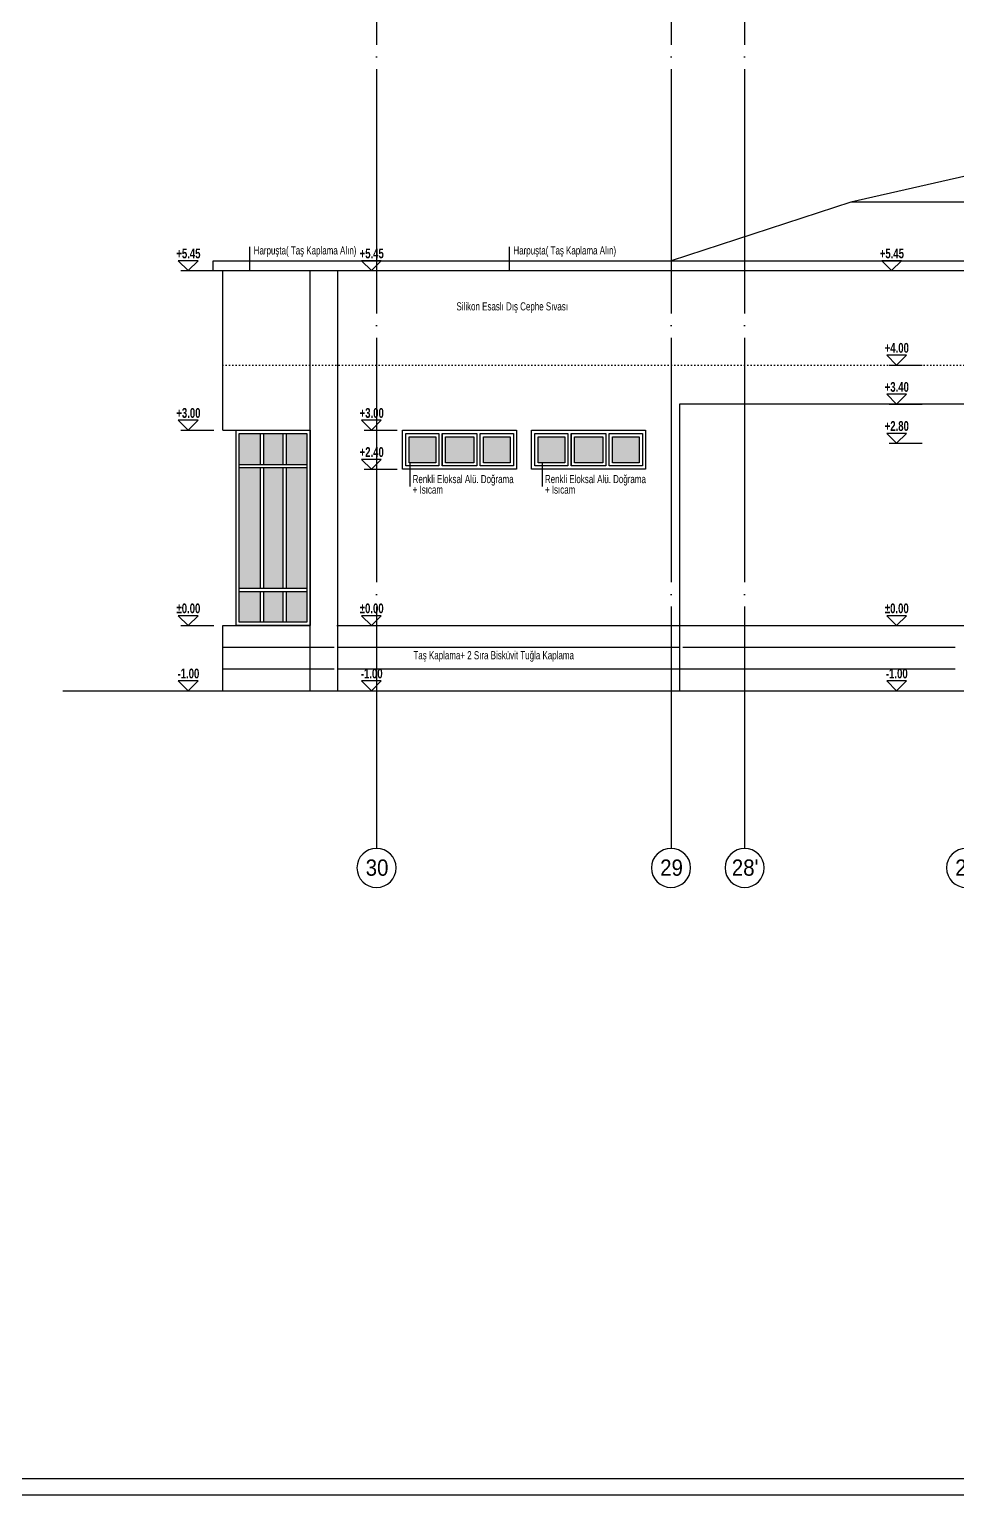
# Model space of a CAD drawing. Extents: x 460786 to 545292, y 30998 to 41694.
# Drawn here: x 518922 to 520345, y 37194 to 39444 of the extents above; entities that cross this region are included whole.
import ezdxf
from ezdxf.enums import TextEntityAlignment as Align

# ---------------------------------------------------------------- set-up
doc = ezdxf.new("R2010")
doc.units = 0
doc.header["$LTSCALE"] = 50
doc.header["$MEASUREMENT"] = 0
doc.linetypes.add('DASHDOT', pattern=[5.5, 5, -0.25, 0, -0.25])
doc.linetypes.add('DASHED', pattern=[0.1, 0, -0.1])
doc.layers.get('0').update_dxf_attribs({"linetype": 'CONTINUOUS'})
for name, color, linetype in [('A-Aks Balonu', 2, 'CONTINUOUS'), ('A-Aks Dikey', 12, 'DASHDOT'), ('A-Betonarme', 6, 'CONTINUOUS'), ('A-Cam', 160, 'CONTINUOUS'), ('A-Dash', 9, 'DASHED'), ('A-Duvar', 7, 'CONTINUOUS'), ('A-Gör 2', 40, 'CONTINUOUS'), ('A-Gör 3', 25, 'CONTINUOUS'), ('A-Gör 4', 75, 'CONTINUOUS'), ('A-Kot', 3, 'CONTINUOUS'), ('A-Lejant', 23, 'CONTINUOUS'), ('A-Solid', 254, 'CONTINUOUS'), ('A-Yazı 1', 200, 'CONTINUOUS'), ('A-Yazı 2', 205, 'CONTINUOUS')]:
    doc.layers.add(name, color=color, linetype=linetype)
doc.styles.add('blkan', font='arial.ttf', dxfattribs={"width": 0.9, "height": 12.5})
doc.styles.get("Standard").update_dxf_attribs({"font": 'arial.ttf', "width": 0.9})
doc.styles.add('YAZI', font='arialbd.ttf', dxfattribs={"width": 0.9, "height": 150})

# ---------------------------------------------------------------- blocks, each defined once
blk = doc.blocks.new('aks')
blk.add_circle((-0.8, 38.6), 60)
at = {"width": 0.9}
blk.add_attdef('AKSNO', text='', height=50, dxfattribs=at).set_placement((-0.8, 38.6), align=Align.MIDDLE_CENTER)
blk = doc.blocks.new('kot-k')
for p, q in [((9.4, 0), (-32.7, 0)), ((-12.6, 12.6), (12.6, 12.6)), ((0, 0), (-12.6, 12.6)), ((0, 0), (12.6, 12.6))]:
    blk.add_line(p, q)
at = {"style": 'YAZI', "width": 0.7}
blk.add_attdef('KOT', text='', height=12.5, dxfattribs=at).set_placement((0, 22), align=Align.MIDDLE_CENTER)

msp = doc.modelspace()

# ---------------------------------------------------------------- hatches: boundary and pattern name
at = {"layer": 'A-Solid'}
h = msp.add_hatch(color=256, dxfattribs=at)
h.dxf.hatch_style = 1
h.paths.add_polyline_path([(519276.14, 38823.33), (519244.01, 38823.33), (519244.01, 38775.83), (519276.14, 38775.83)])
h.paths.add_polyline_path([(519310.76, 38823.33), (519281.14, 38823.33), (519281.14, 38775.83), (519310.76, 38775.83)])
h.paths.add_polyline_path([(519315.76, 38775.83), (519347.89, 38775.83), (519347.89, 38823.33), (519315.76, 38823.33)])
h.paths.add_polyline_path([(519315.76, 38585.83), (519347.89, 38585.83), (519347.89, 38770.83), (519315.76, 38770.83)])
h.paths.add_polyline_path([(519310.76, 38770.83), (519281.14, 38770.83), (519281.14, 38585.83), (519310.76, 38585.83)])
h.paths.add_polyline_path([(519276.14, 38770.83), (519244.01, 38770.83), (519244.01, 38585.83), (519276.14, 38585.83)])
h.paths.add_polyline_path([(519276.14, 38580.83), (519244.01, 38580.83), (519244.01, 38533.33), (519276.14, 38533.33)])
h.paths.add_polyline_path([(519310.76, 38580.83), (519281.14, 38580.83), (519281.14, 38533.33), (519310.76, 38533.33)])
h.paths.add_polyline_path([(519347.89, 38580.83), (519315.76, 38580.83), (519315.76, 38533.33), (519347.89, 38533.33)])
h = msp.add_hatch(color=256, dxfattribs=at)
h.dxf.hatch_style = 1
h.paths.add_polyline_path([(519504.72, 38778.33), (519545.56, 38778.33), (519545.56, 38818.33), (519504.72, 38818.33)])
h.paths.add_polyline_path([(519560.56, 38778.33), (519603.89, 38778.33), (519603.89, 38818.33), (519560.56, 38818.33)])
h.paths.add_polyline_path([(519618.89, 38778.33), (519659.72, 38778.33), (519659.72, 38818.33), (519618.89, 38818.33)])
h = msp.add_hatch(color=256, dxfattribs=at)
h.dxf.hatch_style = 1
h.paths.add_polyline_path([(519702.72, 38778.33), (519743.56, 38778.33), (519743.56, 38818.33), (519702.72, 38818.33)])
h.paths.add_polyline_path([(519758.56, 38778.33), (519801.89, 38778.33), (519801.89, 38818.33), (519758.56, 38818.33)])
h.paths.add_polyline_path([(519816.89, 38778.33), (519857.72, 38778.33), (519857.72, 38818.33), (519816.89, 38818.33)])

# ---------------------------------------------------------------- linework, layer by layer
at = {"layer": 'A-Aks Dikey', "ltscale": 1.5}
for p, q in [((519454.72, 40620.39), (519454.72, 38186.23)), ((519906.72, 40620.39), (519906.72, 38186.23)), ((520019.72, 40620.39), (520019.72, 38186.23))]:
    msp.add_line(p, q, dxfattribs=at)
at = {"layer": 'A-Betonarme'}
msp.add_line((518973.28, 38428.33), (528378.76, 38428.33), dxfattribs=at)
at = {"layer": 'A-Cam'}
for p, q in [((519239.01, 38528.33), (519239.01, 38828.33)), ((519276.14, 38823.33), (519276.14, 38775.83)), ((519281.14, 38823.33), (519281.14, 38775.83)), ((519310.76, 38823.33), (519310.76, 38775.83)), ((519315.76, 38823.33), (519315.76, 38775.83)), ((519244.01, 38775.83), (519347.89, 38775.83)), ((519244.01, 38770.83), (519347.89, 38770.83)), ((519276.14, 38770.83), (519276.14, 38585.83)), ((519281.14, 38770.83), (519281.14, 38585.83)), ((519310.76, 38770.83), (519310.76, 38585.83)), ((519315.76, 38770.83), (519315.76, 38585.83)), ((519244.01, 38585.83), (519347.89, 38585.83)), ((519244.01, 38580.83), (519347.89, 38580.83)), ((519276.14, 38580.83), (519276.14, 38533.33)), ((519281.14, 38580.83), (519281.14, 38533.33)), ((519310.76, 38580.83), (519310.76, 38533.33)), ((519315.76, 38580.83), (519315.76, 38533.33))]:
    msp.add_line(p, q, dxfattribs=at)
for points in [[(519239.01, 38828.33), (519352.89, 38828.33), (519352.89, 38528.33), (519239.01, 38528.33)], [(519244.01, 38823.33), (519347.89, 38823.33), (519347.89, 38533.33), (519244.01, 38533.33)], [(519555.56, 38823.33), (519608.89, 38823.33), (519608.89, 38773.33), (519555.56, 38773.33)], [(519753.56, 38823.33), (519806.89, 38823.33), (519806.89, 38773.33), (519753.56, 38773.33)]]:
    msp.add_lwpolyline(points, close=True, dxfattribs=at)
for points in [[(519550.56, 38773.33), (519499.72, 38773.33), (519499.72, 38823.33), (519550.56, 38823.33), (519550.56, 38773.33)], [(519555.56, 38823.33), (519608.89, 38823.33)], [(519613.89, 38823.33), (519664.72, 38823.33), (519664.72, 38773.33), (519613.89, 38773.33), (519613.89, 38823.33)], [(519748.56, 38773.33), (519697.72, 38773.33), (519697.72, 38823.33), (519748.56, 38823.33), (519748.56, 38773.33)], [(519753.56, 38823.33), (519806.89, 38823.33)], [(519811.89, 38823.33), (519862.72, 38823.33), (519862.72, 38773.33), (519811.89, 38773.33), (519811.89, 38823.33)]]:
    msp.add_lwpolyline(points, dxfattribs=at)
at = {"layer": 'A-Dash'}
for p, q in [((519219, 38928.33), (528193.04, 38928.33)), ((519394.72, 38528.33), (519919.72, 38528.33)), ((519924.72, 38528.33), (528193.04, 38528.33))]:
    msp.add_line(p, q, dxfattribs=at)
at = {"layer": 'A-Duvar'}
for p, q in [((519555.56, 38823.33), (519555.56, 38773.33)), ((519753.56, 38823.33), (519753.56, 38773.33))]:
    msp.add_line(p, q, dxfattribs=at)
for points in [[(519608.89, 38773.33), (519555.56, 38773.33)], [(519806.89, 38773.33), (519753.56, 38773.33)]]:
    msp.add_lwpolyline(points, dxfattribs=at)
at = {"layer": 'A-Gör 2'}
msp.add_line((519394.72, 39073.33), (519394.72, 38428.33), dxfattribs=at)
for points in [[(519494.72, 38828.33), (519669.72, 38828.33), (519669.72, 38768.33), (519494.72, 38768.33)], [(519494.72, 38828.33), (519669.72, 38828.33), (519669.72, 38768.33), (519494.72, 38768.33)], [(519692.72, 38828.33), (519867.72, 38828.33), (519867.72, 38768.33), (519692.72, 38768.33)], [(519692.72, 38828.33), (519867.72, 38828.33), (519867.72, 38768.33), (519692.72, 38768.33)]]:
    msp.add_lwpolyline(points, close=True, dxfattribs=at)
at = {"layer": 'A-Gör 3'}
for p, q in [((519204, 39088.33), (522124.72, 39088.33)), ((519204, 39073.33), (519204, 39088.33)), ((519204, 39073.33), (522124.72, 39073.33)), ((519219, 38828.33), (519219, 39073.33)), ((519352.89, 38428.33), (519352.89, 39073.33)), ((519919.72, 38868.33), (519919.72, 38428.33)), ((522144.72, 38868.33), (519919.72, 38868.33)), ((519219, 38828.33), (519352.89, 38828.33)), ((519608.89, 38823.33), (519608.89, 38773.33)), ((519806.89, 38823.33), (519806.89, 38773.33)), ((519219, 38428.33), (519219, 38528.33)), ((519219, 38528.33), (519352.89, 38528.33)), ((519394.72, 38528.33), (521569.72, 38528.33)), ((519219, 38495), (519389.72, 38495)), ((519394.72, 38495), (519919.72, 38495)), ((519924.72, 38495), (520342.72, 38495)), ((519219, 38461.67), (519389.72, 38461.67)), ((519394.72, 38461.67), (520342.72, 38461.67))]:
    msp.add_line(p, q, dxfattribs=at)
for points in [[(519545.56, 38778.33), (519504.72, 38778.33), (519504.72, 38818.33), (519545.56, 38818.33)], [(519560.56, 38818.33), (519603.89, 38818.33), (519603.89, 38778.33), (519560.56, 38778.33)], [(519618.89, 38818.33), (519659.72, 38818.33), (519659.72, 38778.33), (519618.89, 38778.33)], [(519743.56, 38778.33), (519702.72, 38778.33), (519702.72, 38818.33), (519743.56, 38818.33)], [(519758.56, 38818.33), (519801.89, 38818.33), (519801.89, 38778.33), (519758.56, 38778.33)], [(519816.89, 38818.33), (519857.72, 38818.33), (519857.72, 38778.33), (519816.89, 38778.33)]]:
    msp.add_lwpolyline(points, close=True, dxfattribs=at)
at = {"layer": 'A-Gör 4'}
for p, q in [((520686.23, 39293.33), (520182.81, 39178.33)), ((520182.81, 39178.33), (519906.72, 39088.33)), ((522225.41, 39178.33), (520182.81, 39178.33))]:
    msp.add_line(p, q, dxfattribs=at)
at = {"layer": 'A-Lejant'}
msp.add_lwpolyline([(460786.15, 41693.81), (460786.15, 37193.81), (545291.84, 37193.81), (545291.84, 41693.81), (460786.15, 41693.81)], dxfattribs=at)
msp.add_lwpolyline([(460811.15, 41668.81), (460811.15, 37218.81), (545266.84, 37218.81), (545266.84, 41668.81)], close=True, dxfattribs=at)
at = {"layer": 'A-Yazı 2'}
for p, q in [((519259.71, 39109.84), (519259.71, 39073.96)), ((519658.34, 39109.84), (519658.34, 39073.96)), ((519506.22, 38741.7), (519506.22, 38777.58)), ((519709.3, 38741.7), (519709.3, 38777.58))]:
    msp.add_line(p, q, dxfattribs=at)

# ---------------------------------------------------------------- block references
at = {"layer": 'A-Aks Balonu'}
ref = msp.add_blockref('aks', (519454.31, 38136.91), dxfattribs=dict(at, xscale=-0.5, yscale=0.5, zscale=0.5))
ref.add_attrib('AKSNO', '30', dxfattribs={"layer": '0', "height": 25, "width": 0.9}).set_placement((519455.53, 38156.65), align=Align.MIDDLE_CENTER)
ref = msp.add_blockref('aks', (519906.31, 38136.91), dxfattribs=dict(at, xscale=-0.5, yscale=0.5, zscale=0.5))
ref.add_attrib('AKSNO', '29', dxfattribs={"layer": '0', "height": 25, "width": 0.9}).set_placement((519907.53, 38156.65), align=Align.MIDDLE_CENTER)
ref = msp.add_blockref('aks', (520019.31, 38136.91), dxfattribs=dict(at, xscale=-0.5, yscale=0.5, zscale=0.5))
ref.add_attrib('AKSNO', "28'", dxfattribs={"layer": '0', "height": 25, "width": 0.9}).set_placement((520020.53, 38156.65), align=Align.MIDDLE_CENTER)
ref = msp.add_blockref('aks', (520359.31, 38136.91), dxfattribs=dict(at, xscale=-0.5, yscale=0.5, zscale=0.5))
ref.add_attrib('AKSNO', '28', dxfattribs={"layer": '0', "height": 25, "width": 0.9}).set_placement((520360.53, 38156.65), align=Align.MIDDLE_CENTER)
at = {"layer": 'A-Kot'}
ref = msp.add_blockref('kot-k', (519165.58, 39073.33), dxfattribs=dict(at, xscale=-1.200000000186265, yscale=1.200000000186265, zscale=1.200000000186265))
ref.add_attrib('KOT', '+5.45', dxfattribs={"layer": '0', "height": 15, "style": 'YAZI', "width": 0.7}).set_placement((519165.96, 39099.73), align=Align.MIDDLE_CENTER)
ref = msp.add_blockref('kot-k', (519446.96, 39073.33), dxfattribs=dict(at, xscale=-1.200000000186265, yscale=1.200000000186265, zscale=1.200000000186265))
ref.add_attrib('KOT', '+5.45', dxfattribs={"layer": '0', "height": 15, "style": 'YAZI', "width": 0.7}).set_placement((519447.34, 39099.73), align=Align.MIDDLE_CENTER)
ref = msp.add_blockref('kot-k', (520245.36, 39073.33), dxfattribs=dict(at, xscale=-1.200000000186265, yscale=1.200000000186265, zscale=1.200000000186265))
ref.add_attrib('KOT', '+5.45', dxfattribs={"layer": '0', "height": 15, "style": 'YAZI', "width": 0.7}).set_placement((520245.74, 39099.73), align=Align.MIDDLE_CENTER)
ref = msp.add_blockref('kot-k', (520252.92, 38928.33), dxfattribs=dict(at, xscale=-1.200000000186265, yscale=1.200000000186265, zscale=1.200000000186265))
ref.add_attrib('KOT', '+4.00', dxfattribs={"layer": '0', "height": 15, "style": 'YAZI', "width": 0.7}).set_placement((520253.3, 38954.73), align=Align.MIDDLE_CENTER)
ref = msp.add_blockref('kot-k', (520252.92, 38868.33), dxfattribs=dict(at, xscale=-1.200000000186265, yscale=1.200000000186265, zscale=1.200000000186265))
ref.add_attrib('KOT', '+3.40', dxfattribs={"layer": '0', "height": 15, "style": 'YAZI', "width": 0.7}).set_placement((520253.3, 38894.73), align=Align.MIDDLE_CENTER)
ref = msp.add_blockref('kot-k', (519165.58, 38828.33), dxfattribs=dict(at, xscale=-1.200000000186265, yscale=1.200000000186265, zscale=1.200000000186265))
ref.add_attrib('KOT', '+3.00', dxfattribs={"layer": '0', "height": 15, "style": 'YAZI', "width": 0.7}).set_placement((519165.96, 38854.73), align=Align.MIDDLE_CENTER)
ref = msp.add_blockref('kot-k', (519446.96, 38828.33), dxfattribs=dict(at, xscale=-1.200000000186265, yscale=1.200000000186265, zscale=1.200000000186265))
ref.add_attrib('KOT', '+3.00', dxfattribs={"layer": '0', "height": 15, "style": 'YAZI', "width": 0.7}).set_placement((519447.34, 38854.73), align=Align.MIDDLE_CENTER)
ref = msp.add_blockref('kot-k', (520252.92, 38808.33), dxfattribs=dict(at, xscale=-1.200000000186265, yscale=1.200000000186265, zscale=1.200000000186265))
ref.add_attrib('KOT', '+2.80', dxfattribs={"layer": '0', "height": 15, "style": 'YAZI', "width": 0.7}).set_placement((520253.3, 38834.73), align=Align.MIDDLE_CENTER)
ref = msp.add_blockref('kot-k', (519446.96, 38768.33), dxfattribs=dict(at, xscale=-1.200000000186265, yscale=1.200000000186265, zscale=1.200000000186265))
ref.add_attrib('KOT', '+2.40', dxfattribs={"layer": '0', "height": 15, "style": 'YAZI', "width": 0.7}).set_placement((519447.34, 38794.73), align=Align.MIDDLE_CENTER)
ref = msp.add_blockref('kot-k', (519165.58, 38528.33), dxfattribs=dict(at, xscale=-1.200000000186265, yscale=1.200000000186265, zscale=1.200000000186265))
ref.add_attrib('KOT', '%%p0.00', dxfattribs={"layer": '0', "height": 15, "style": 'YAZI', "width": 0.7}).set_placement((519165.96, 38554.73), align=Align.MIDDLE_CENTER)
ref = msp.add_blockref('kot-k', (519446.96, 38528.33), dxfattribs=dict(at, xscale=-1.200000000186265, yscale=1.200000000186265, zscale=1.200000000186265))
ref.add_attrib('KOT', '%%p0.00', dxfattribs={"layer": '0', "height": 15, "style": 'YAZI', "width": 0.7}).set_placement((519447.34, 38554.73), align=Align.MIDDLE_CENTER)
ref = msp.add_blockref('kot-k', (520252.92, 38528.33), dxfattribs=dict(at, xscale=-1.200000000186265, yscale=1.200000000186265, zscale=1.200000000186265))
ref.add_attrib('KOT', '%%p0.00', dxfattribs={"layer": '0', "height": 15, "style": 'YAZI', "width": 0.7}).set_placement((520253.3, 38554.73), align=Align.MIDDLE_CENTER)
ref = msp.add_blockref('kot-k', (519165.58, 38428.33), dxfattribs=dict(at, xscale=-1.200000000186265, yscale=1.200000000186265, zscale=1.200000000186265))
ref.add_attrib('KOT', '-1.00', dxfattribs={"layer": '0', "height": 15, "style": 'YAZI', "width": 0.7}).set_placement((519165.96, 38454.73), align=Align.MIDDLE_CENTER)
ref = msp.add_blockref('kot-k', (519446.96, 38428.33), dxfattribs=dict(at, xscale=-1.200000000186265, yscale=1.200000000186265, zscale=1.200000000186265))
ref.add_attrib('KOT', '-1.00', dxfattribs={"layer": '0', "height": 15, "style": 'YAZI', "width": 0.7}).set_placement((519447.34, 38454.73), align=Align.MIDDLE_CENTER)
ref = msp.add_blockref('kot-k', (520252.92, 38428.33), dxfattribs=dict(at, xscale=-1.200000000186265, yscale=1.200000000186265, zscale=1.200000000186265))
ref.add_attrib('KOT', '-1.00', dxfattribs={"layer": '0', "height": 15, "style": 'YAZI', "width": 0.7}).set_placement((520253.3, 38454.73), align=Align.MIDDLE_CENTER)

# ---------------------------------------------------------------- texts
at = {"layer": 'A-Yazı 1', "style": 'blkan', "width": 0.7}
for s, p in [('Silikon Esaslı Dış Cephe Sıvası', (519577.41, 39012.18)), ('Taş Kaplama+ 2 Sıra Bisküvit Tuğla Kaplama', (519511.41, 38476.51))]:
    msp.add_text(s, height=12.5, dxfattribs=at).set_placement(p)
at = {"layer": 'A-Yazı 2', "style": 'blkan', "width": 0.7}
for s, p in [(' Harpuşta( Taş Kaplama Alın)', (519262.79, 39098.1)), (' Harpuşta( Taş Kaplama Alın)', (519661.43, 39098.1)), ('Renkli Eloksal Alü. Doğrama', (519510.2, 38747.01)), ('Renkli Eloksal Alü. Doğrama', (519713.28, 38747.01)), ('+ Isıcam', (519510.2, 38730.78)), ('+ Isıcam', (519713.28, 38730.78))]:
    msp.add_text(s, height=12.5, dxfattribs=at).set_placement(p)

doc.saveas('drawing.dxf')
